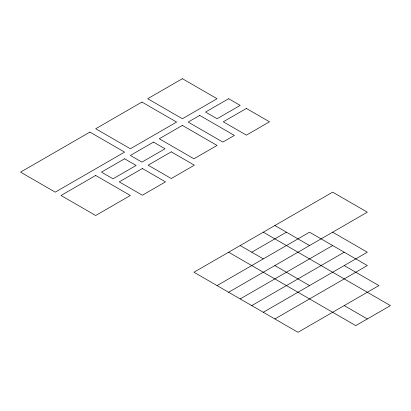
<?xml version="1.0" encoding="UTF-8"?>
<svg xmlns="http://www.w3.org/2000/svg" width="411" height="411" viewBox="0 0 411 411"><rect width="100%" height="100%" fill="white"/><g stroke="black" fill="none" stroke-linecap="round" stroke-linejoin="round"><path stroke-width="0.62" d="M251.738 252.215L286.416 232.194M217.059 285.583L309.534 232.194L367.331 265.563L274.856 318.951M228.619 292.257L367.331 212.174L332.653 192.153L193.941 272.236L297.975 332.299L378.891 285.583L344.213 265.563M240.178 298.931L332.653 245.542M251.738 305.604L344.213 252.215M263.297 312.278L367.331 252.215L332.653 232.194M274.856 225.521L309.534 245.542M263.297 232.194L390.45 305.604L355.772 325.625L228.619 252.215M240.178 245.542L263.297 258.889M274.856 265.563L309.534 285.583M344.213 305.604L367.331 318.951M89.906 132.09L20.55 172.132L55.228 192.153L124.584 152.111L89.906 132.09M141.923 102.056L95.686 128.751L130.364 148.772L176.602 122.077L141.923 102.056M182.381 78.701L147.703 98.722L182.381 118.743L217.059 98.722L182.381 78.701M95.686 175.466L61.008 195.487L95.686 215.513L130.364 195.487L95.686 175.466M124.584 158.785L101.466 172.132L113.025 178.806L136.144 165.458L124.584 158.785M153.483 142.098L130.364 155.445L141.923 162.119L165.042 148.772L153.483 142.098M182.381 125.417L159.263 138.764L193.941 158.785L217.059 145.437L182.381 125.417M199.72 115.404L188.161 122.077L222.839 142.098L234.398 135.425L199.72 115.404M228.619 98.722L205.5 112.069L217.059 118.743L240.178 105.396L228.619 98.722M142.36 168.52L119.241 181.868L142.36 195.215L165.479 181.868L142.36 168.52M171.259 151.839L148.14 165.186L171.259 178.533L194.377 165.186L171.259 151.839M246.395 108.458L223.276 121.805L246.395 135.152L269.513 121.805L246.395 108.458"/></g></svg>
